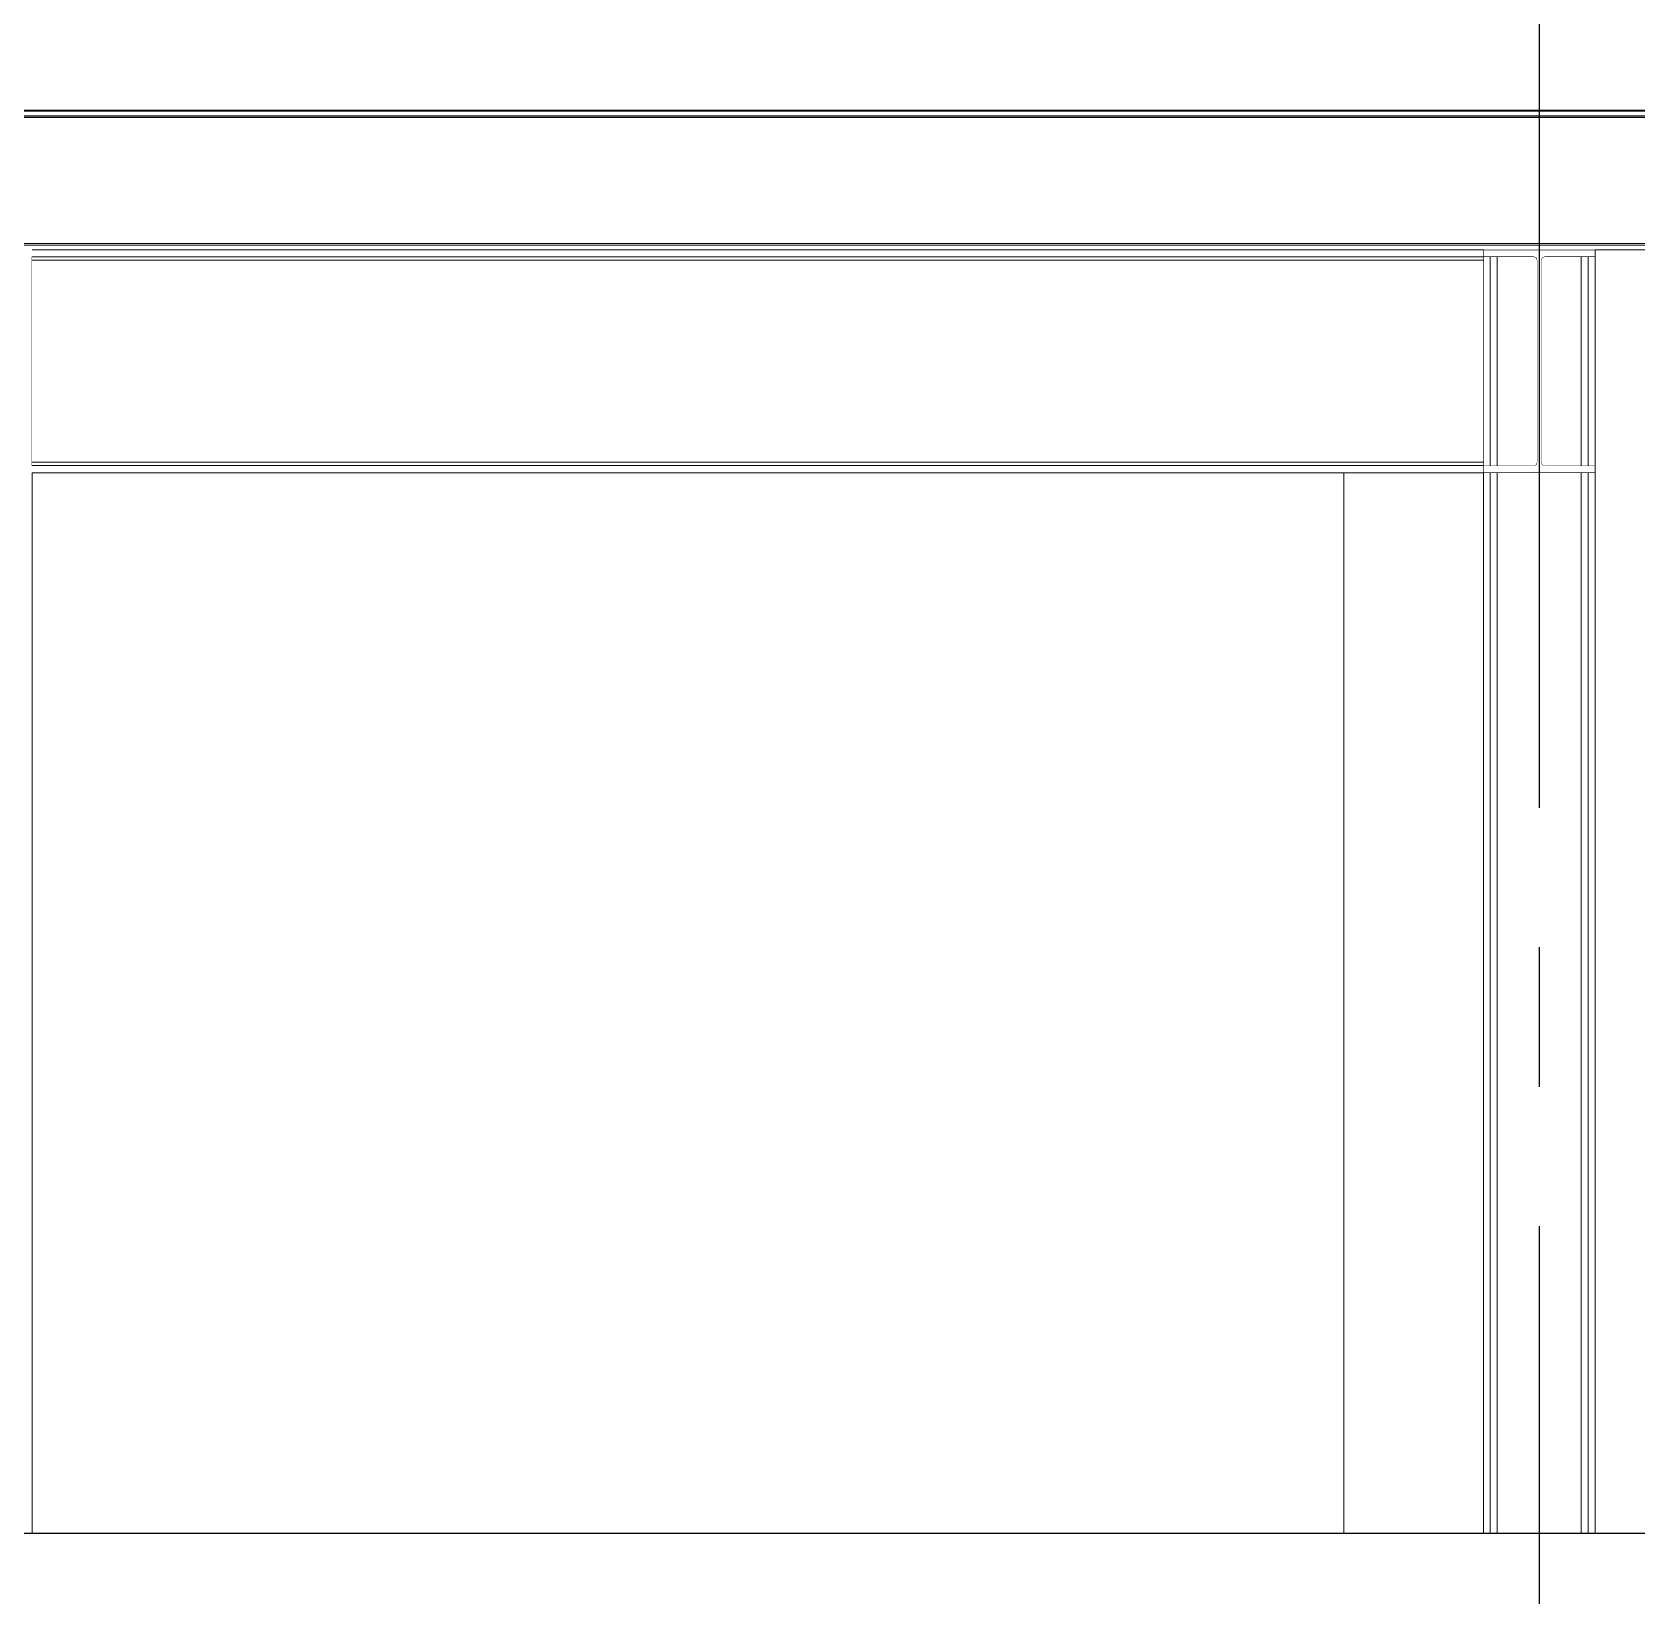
# Model space of a CAD drawing. Extents: x -3080 to 28500, y -1326 to 31609.
# Drawn here: x 12450 to 12737.5, y 27364.5 to 27644.8 of the extents above; entities that cross this region are included whole.
import ezdxf
from ezdxf.xclip import XClip

# ---------------------------------------------------------------- set-up
doc = ezdxf.new("R2010")
doc.units = 0
doc.header["$LTSCALE"] = 100
doc.header["$XCLIPFRAME"] = 2
doc.linetypes.add('188K-SM-07-F10-MECH-CR PIPE-Y2257103$0$X-S-FAB_SL ALL$0$COL-CEN-LIN', pattern=[3.25, 2.5, -0.25, 0.25, -0.25])
doc.linetypes.add('188K-SM-07-F10-MECH-CR PIPE-Y2257103$0$X-S-FAB_SL ALL$0$Wipeout_Contour', pattern=[1, 0, -1])
for name, color, linetype in [('0-xref', 8, 'Continuous'), ('188K-SM-07-F10-MECH-CR PIPE-Y2257103$0$X-S-FAB_SL ALL$0$ASP_1', 1, 'Continuous'), ('188K-SM-07-F10-MECH-CR PIPE-Y2257103$0$X-S-FAB_SL ALL$0$CCL', 15, '188K-SM-07-F10-MECH-CR PIPE-Y2257103$0$X-S-FAB_SL ALL$0$COL-CEN-LIN'), ('188K-SM-07-F10-MECH-CR PIPE-Y2257103$0$X-S-FAB_SL ALL$0$Hattch', 7, 'Continuous'), ('188K-SM-07-F10-MECH-CR PIPE-Y2257103$0$X-S-FAB_SL ALL$0$S-BEAM', 7, 'Continuous'), ('188K-SM-07-F10-MECH-CR PIPE-Y2257103$0$X-S-FAB_SL ALL$0$S-COL', 7, 'Continuous'), ('188K-SM-07-F10-MECH-CR PIPE-Y2257103$0$X-S-FAB_SL ALL$0$S-SLAB', 7, 'Continuous')]:
    doc.layers.add(name, color=color, linetype=linetype)

# ---------------------------------------------------------------- blocks, each defined once
blk = doc.blocks.new('188K-SM-07-F10-MECH-CR PIPE-Y2257103$0$X-S-FAB_SL ALL$0$剖面元素_219_3', base_point=(23061.26, -8263.06))
at = {"color": 254, "linetype": '188K-SM-07-F10-MECH-CR PIPE-Y2257103$0$X-S-FAB_SL ALL$0$Wipeout_Contour', "lineweight": 0, "ltscale": 291786.246429}
blk.add_wipeout([(35816.26, -6963.06), (35746.26, -6963.06), (35746.26, -6963.26), (35801.26, -6963.26), (35801.26, -6988.06), (35791.26, -6988.06), (35791.26, -7218.06), (35816.26, -7218.06)], dxfattribs=at).dxf.layer = '188K-SM-07-F10-MECH-CR PIPE-Y2257103$0$X-S-FAB_SL ALL$0$Hattch'
at = {"layer": '188K-SM-07-F10-MECH-CR PIPE-Y2257103$0$X-S-FAB_SL ALL$0$S-COL', "color": 8, "lineweight": 0}
blk.add_line((35746.26, -6963.26), (35746.26, -6963.06), dxfattribs=at)
at = {"color": 254, "linetype": '188K-SM-07-F10-MECH-CR PIPE-Y2257103$0$X-S-FAB_SL ALL$0$Wipeout_Contour', "lineweight": 0, "ltscale": 145845.722661}
blk.add_wipeout([(35771.26, -7028.06), (35746.26, -7028.06), (35746.26, -7218.06), (35771.26, -7218.06)], dxfattribs=at).dxf.layer = '188K-SM-07-F10-MECH-CR PIPE-Y2257103$0$X-S-FAB_SL ALL$0$Hattch'
at = {"layer": '188K-SM-07-F10-MECH-CR PIPE-Y2257103$0$X-S-FAB_SL ALL$0$S-COL', "color": 8, "lineweight": 0}
blk.add_line((35746.26, -7218.06), (35746.26, -7028.06), dxfattribs=at)
blk = doc.blocks.new('188K-SM-07-F10-MECH-CR PIPE-Y2257103$0$X-S-FAB_SL ALL$0$剖面元素_242_3', base_point=(23061.26, -8263.06))
at = {"layer": '188K-SM-07-F10-MECH-CR PIPE-Y2257103$0$X-S-FAB_SL ALL$0$S-SLAB', "color": 15, "lineweight": 0}
blk.add_line((40656.26, -6963.06), (24906.26, -6963.06), dxfattribs=at)
blk = doc.blocks.new('188K-SM-07-F10-MECH-CR PIPE-Y2257103$0$X-S-FAB_SL ALL$0$剖面元素_1302_3', base_point=(23061.26, -8263.06))
at = {"layer": '188K-SM-07-F10-MECH-CR PIPE-Y2257103$0$X-S-FAB_SL ALL$0$S-BEAM', "color": 2, "lineweight": 0}
for p, q in [((35771.26, -6988.06), (35771.26, -6989.36)), ((35791.26, -6988.06), (35771.26, -6988.06)), ((35791.26, -6988.06), (35791.26, -6989.36)), ((35771.26, -7026.76), (35771.26, -7028.06)), ((35791.26, -7028.06), (35771.26, -7028.06)), ((35791.26, -7026.76), (35791.26, -7028.06))]:
    blk.add_line(p, q, dxfattribs=at)
at = {"layer": '188K-SM-07-F10-MECH-CR PIPE-Y2257103$0$X-S-FAB_SL ALL$0$S-BEAM', "color": 2, "lineweight": 0, "flags": 128}
for points in [[(35780.69, -6989.54), (35780.26, -6989.36), (35771.26, -6989.36)], [(35780.69, -6989.54), (35780.86, -6989.96), (35780.86, -7026.16), (35780.69, -7026.59)], [(35781.84, -6989.54), (35781.66, -6989.96), (35781.66, -7026.16), (35781.84, -7026.59)], [(35791.26, -6989.36), (35782.26, -6989.36), (35781.84, -6989.54)], [(35780.69, -7026.59), (35780.26, -7026.76), (35771.26, -7026.76)], [(35781.84, -7026.59), (35782.26, -7026.76), (35791.26, -7026.76)]]:
    blk.add_lwpolyline(points, dxfattribs=at)
blk = doc.blocks.new('188K-SM-07-F10-MECH-CR PIPE-Y2257103$0$X-S-FAB_SL ALL$0$剖面元素_2069_3', base_point=(23061.26, -8263.06))
at = {"color": 254, "linetype": '188K-SM-07-F10-MECH-CR PIPE-Y2257103$0$X-S-FAB_SL ALL$0$Wipeout_Contour', "lineweight": 0, "ltscale": 145881.31651}
blk.add_wipeout([(35791.26, -6989.36), (35790.06, -6989.36), (35790.06, -7026.76), (35791.26, -7026.76)], dxfattribs=at).dxf.layer = '188K-SM-07-F10-MECH-CR PIPE-Y2257103$0$X-S-FAB_SL ALL$0$Hattch'
at = {"color": 254, "linetype": '188K-SM-07-F10-MECH-CR PIPE-Y2257103$0$X-S-FAB_SL ALL$0$Wipeout_Contour', "lineweight": 0, "ltscale": 145970.865332}
blk.add_wipeout([(35790.06, -7218.06), (35791.26, -7218.06), (35791.26, -7028.06), (35790.06, -7028.06)], dxfattribs=at).dxf.layer = '188K-SM-07-F10-MECH-CR PIPE-Y2257103$0$X-S-FAB_SL ALL$0$Hattch'
at = {"color": 254, "linetype": '188K-SM-07-F10-MECH-CR PIPE-Y2257103$0$X-S-FAB_SL ALL$0$Wipeout_Contour', "lineweight": 0, "ltscale": 145968.169865}
blk.add_wipeout([(35789.89, -7218.06), (35790.06, -7218.06), (35790.06, -7028.06), (35789.89, -7028.06)], dxfattribs=at).dxf.layer = '188K-SM-07-F10-MECH-CR PIPE-Y2257103$0$X-S-FAB_SL ALL$0$Hattch'
at = {"color": 254, "linetype": '188K-SM-07-F10-MECH-CR PIPE-Y2257103$0$X-S-FAB_SL ALL$0$Wipeout_Contour', "lineweight": 0, "ltscale": 145878.619388}
blk.add_wipeout([(35790.06, -6989.36), (35789.89, -6989.36), (35789.89, -7026.76), (35790.06, -7026.76)], dxfattribs=at).dxf.layer = '188K-SM-07-F10-MECH-CR PIPE-Y2257103$0$X-S-FAB_SL ALL$0$Hattch'
at = {"color": 254, "linetype": '188K-SM-07-F10-MECH-CR PIPE-Y2257103$0$X-S-FAB_SL ALL$0$Wipeout_Contour', "lineweight": 0, "ltscale": 145966.894879}
blk.add_wipeout([(35789.41, -7218.06), (35789.89, -7218.06), (35789.89, -7028.06), (35789.41, -7028.06)], dxfattribs=at).dxf.layer = '188K-SM-07-F10-MECH-CR PIPE-Y2257103$0$X-S-FAB_SL ALL$0$Hattch'
at = {"color": 254, "linetype": '188K-SM-07-F10-MECH-CR PIPE-Y2257103$0$X-S-FAB_SL ALL$0$Wipeout_Contour', "lineweight": 0, "ltscale": 145877.34362}
blk.add_wipeout([(35789.89, -6989.36), (35789.41, -6989.36), (35789.41, -7026.76), (35789.89, -7026.76)], dxfattribs=at).dxf.layer = '188K-SM-07-F10-MECH-CR PIPE-Y2257103$0$X-S-FAB_SL ALL$0$Hattch'
at = {"layer": '188K-SM-07-F10-MECH-CR PIPE-Y2257103$0$X-S-FAB_SL ALL$0$S-COL', "color": 8, "lineweight": 0}
for p, q in [((35791.26, -7026.76), (35791.26, -6989.36)), ((35791.26, -7218.06), (35791.26, -7028.06))]:
    blk.add_line(p, q, dxfattribs=at)
at = {"color": 254, "linetype": '188K-SM-07-F10-MECH-CR PIPE-Y2257103$0$X-S-FAB_SL ALL$0$Wipeout_Contour', "lineweight": 0, "ltscale": 145875.133918}
blk.add_wipeout([(35789.41, -6989.36), (35788.76, -6989.36), (35788.76, -7026.76), (35789.41, -7026.76)], dxfattribs=at).dxf.layer = '188K-SM-07-F10-MECH-CR PIPE-Y2257103$0$X-S-FAB_SL ALL$0$Hattch'
at = {"color": 254, "linetype": '188K-SM-07-F10-MECH-CR PIPE-Y2257103$0$X-S-FAB_SL ALL$0$Wipeout_Contour', "lineweight": 0, "ltscale": 145964.686532}
blk.add_wipeout([(35788.76, -7218.06), (35789.41, -7218.06), (35789.41, -7028.06), (35788.76, -7028.06)], dxfattribs=at).dxf.layer = '188K-SM-07-F10-MECH-CR PIPE-Y2257103$0$X-S-FAB_SL ALL$0$Hattch'
at = {"color": 254, "linetype": '188K-SM-07-F10-MECH-CR PIPE-Y2257103$0$X-S-FAB_SL ALL$0$Wipeout_Contour', "lineweight": 0, "ltscale": 145933.989043}
blk.add_wipeout([(35788.76, -7028.06), (35773.76, -7028.06), (35773.76, -7218.06), (35788.76, -7218.06)], dxfattribs=at).dxf.layer = '188K-SM-07-F10-MECH-CR PIPE-Y2257103$0$X-S-FAB_SL ALL$0$Hattch'
at = {"color": 254, "linetype": '188K-SM-07-F10-MECH-CR PIPE-Y2257103$0$X-S-FAB_SL ALL$0$Wipeout_Contour', "lineweight": 0, "ltscale": 291668.488546}
blk.add_wipeout([(35773.76, -6989.36), (35773.76, -7026.76), (35780.26, -7026.76), (35780.69, -7026.59), (35780.86, -7026.16), (35780.86, -6989.96), (35780.69, -6989.54), (35780.26, -6989.36)], dxfattribs=at).dxf.layer = '188K-SM-07-F10-MECH-CR PIPE-Y2257103$0$X-S-FAB_SL ALL$0$Hattch'
at = {"color": 254, "linetype": '188K-SM-07-F10-MECH-CR PIPE-Y2257103$0$X-S-FAB_SL ALL$0$Wipeout_Contour', "lineweight": 0, "ltscale": 291709.181297}
blk.add_wipeout([(35781.84, -6989.54), (35781.66, -6989.96), (35781.66, -7026.16), (35781.84, -7026.59), (35782.26, -7026.76), (35788.76, -7026.76), (35788.76, -6989.36), (35782.26, -6989.36)], dxfattribs=at).dxf.layer = '188K-SM-07-F10-MECH-CR PIPE-Y2257103$0$X-S-FAB_SL ALL$0$Hattch'
at = {"color": 254, "linetype": '188K-SM-07-F10-MECH-CR PIPE-Y2257103$0$X-S-FAB_SL ALL$0$Wipeout_Contour', "lineweight": 0, "ltscale": 145903.291435}
blk.add_wipeout([(35773.11, -7028.06), (35773.11, -7218.06), (35773.76, -7218.06), (35773.76, -7028.06)], dxfattribs=at).dxf.layer = '188K-SM-07-F10-MECH-CR PIPE-Y2257103$0$X-S-FAB_SL ALL$0$Hattch'
at = {"layer": '188K-SM-07-F10-MECH-CR PIPE-Y2257103$0$X-S-FAB_SL ALL$0$S-COL', "color": 8, "lineweight": 0}
for p, q in [((35788.76, -7026.76), (35788.76, -6989.36)), ((35790.06, -7026.76), (35790.06, -6989.36)), ((35788.76, -7218.06), (35788.76, -7028.06)), ((35790.06, -7218.06), (35790.06, -7028.06))]:
    blk.add_line(p, q, dxfattribs=at)
at = {"color": 254, "linetype": '188K-SM-07-F10-MECH-CR PIPE-Y2257103$0$X-S-FAB_SL ALL$0$Wipeout_Contour', "lineweight": 0, "ltscale": 145813.70113}
blk.add_wipeout([(35773.11, -6989.36), (35773.11, -7026.76), (35773.76, -7026.76), (35773.76, -6989.36)], dxfattribs=at).dxf.layer = '188K-SM-07-F10-MECH-CR PIPE-Y2257103$0$X-S-FAB_SL ALL$0$Hattch'
at = {"color": 254, "linetype": '188K-SM-07-F10-MECH-CR PIPE-Y2257103$0$X-S-FAB_SL ALL$0$Wipeout_Contour', "lineweight": 0, "ltscale": 145901.083131}
blk.add_wipeout([(35772.64, -7028.06), (35772.64, -7218.06), (35773.11, -7218.06), (35773.11, -7028.06)], dxfattribs=at).dxf.layer = '188K-SM-07-F10-MECH-CR PIPE-Y2257103$0$X-S-FAB_SL ALL$0$Hattch'
at = {"color": 254, "linetype": '188K-SM-07-F10-MECH-CR PIPE-Y2257103$0$X-S-FAB_SL ALL$0$Wipeout_Contour', "lineweight": 0, "ltscale": 145811.491469}
blk.add_wipeout([(35772.64, -6989.36), (35772.64, -7026.76), (35773.11, -7026.76), (35773.11, -6989.36)], dxfattribs=at).dxf.layer = '188K-SM-07-F10-MECH-CR PIPE-Y2257103$0$X-S-FAB_SL ALL$0$Hattch'
at = {"color": 254, "linetype": '188K-SM-07-F10-MECH-CR PIPE-Y2257103$0$X-S-FAB_SL ALL$0$Wipeout_Contour', "lineweight": 0, "ltscale": 145899.808165}
blk.add_wipeout([(35772.46, -7028.06), (35772.46, -7218.06), (35772.64, -7218.06), (35772.64, -7028.06)], dxfattribs=at).dxf.layer = '188K-SM-07-F10-MECH-CR PIPE-Y2257103$0$X-S-FAB_SL ALL$0$Hattch'
at = {"color": 254, "linetype": '188K-SM-07-F10-MECH-CR PIPE-Y2257103$0$X-S-FAB_SL ALL$0$Wipeout_Contour', "lineweight": 0, "ltscale": 145810.21572}
blk.add_wipeout([(35772.46, -6989.36), (35772.46, -7026.76), (35772.64, -7026.76), (35772.64, -6989.36)], dxfattribs=at).dxf.layer = '188K-SM-07-F10-MECH-CR PIPE-Y2257103$0$X-S-FAB_SL ALL$0$Hattch'
at = {"color": 254, "linetype": '188K-SM-07-F10-MECH-CR PIPE-Y2257103$0$X-S-FAB_SL ALL$0$Wipeout_Contour', "lineweight": 0, "ltscale": 145897.112761}
blk.add_wipeout([(35771.26, -7218.06), (35772.46, -7218.06), (35772.46, -7028.06), (35771.26, -7028.06)], dxfattribs=at).dxf.layer = '188K-SM-07-F10-MECH-CR PIPE-Y2257103$0$X-S-FAB_SL ALL$0$Hattch'
at = {"color": 254, "linetype": '188K-SM-07-F10-MECH-CR PIPE-Y2257103$0$X-S-FAB_SL ALL$0$Wipeout_Contour', "lineweight": 0, "ltscale": 145807.518661}
blk.add_wipeout([(35772.46, -6989.36), (35771.26, -6989.36), (35771.26, -7026.76), (35772.46, -7026.76)], dxfattribs=at).dxf.layer = '188K-SM-07-F10-MECH-CR PIPE-Y2257103$0$X-S-FAB_SL ALL$0$Hattch'
at = {"layer": '188K-SM-07-F10-MECH-CR PIPE-Y2257103$0$X-S-FAB_SL ALL$0$S-COL', "color": 8, "lineweight": 0}
for p, q in [((35771.26, -7026.76), (35771.26, -6989.36)), ((35772.46, -7026.76), (35772.46, -6989.36)), ((35773.76, -7026.76), (35773.76, -6989.36)), ((35771.26, -7218.06), (35771.26, -7028.06)), ((35772.46, -7218.06), (35772.46, -7028.06)), ((35773.76, -7218.06), (35773.76, -7028.06))]:
    blk.add_line(p, q, dxfattribs=at)
blk = doc.blocks.new('188K-SM-07-F10-MECH-CR PIPE-Y2257103$0$X-S-FAB_SL ALL$0$剖面元素_2070_3', base_point=(23061.26, -8263.06))
at = {"color": 254, "linetype": '188K-SM-07-F10-MECH-CR PIPE-Y2257103$0$X-S-FAB_SL ALL$0$Wipeout_Contour', "lineweight": 0, "ltscale": 144835.711727}
blk.add_wipeout([(35491.26, -7218.06), (35511.26, -7218.06), (35511.26, -7028.06), (35491.26, -7028.06)], dxfattribs=at).dxf.layer = '188K-SM-07-F10-MECH-CR PIPE-Y2257103$0$X-S-FAB_SL ALL$0$Hattch'
at = {"color": 254, "linetype": '188K-SM-07-F10-MECH-CR PIPE-Y2257103$0$X-S-FAB_SL ALL$0$Wipeout_Contour', "lineweight": 0, "ltscale": 289465.619769}
blk.add_wipeout([(35500.26, -6989.36), (35491.26, -6989.36), (35491.26, -7026.76), (35500.26, -7026.76), (35500.69, -7026.59), (35500.86, -7026.16), (35500.86, -6989.96), (35500.69, -6989.54)], dxfattribs=at).dxf.layer = '188K-SM-07-F10-MECH-CR PIPE-Y2257103$0$X-S-FAB_SL ALL$0$Hattch'
at = {"layer": '188K-SM-07-F10-MECH-CR PIPE-Y2257103$0$X-S-FAB_SL ALL$0$S-COL', "color": 8, "lineweight": 0}
for p, q in [((35491.26, -7026.76), (35491.26, -6989.36)), ((35491.26, -7218.06), (35491.26, -7028.06))]:
    blk.add_line(p, q, dxfattribs=at)
at = {"color": 254, "linetype": '188K-SM-07-F10-MECH-CR PIPE-Y2257103$0$X-S-FAB_SL ALL$0$Wipeout_Contour', "lineweight": 0, "ltscale": 289516.222949}
blk.add_wipeout([(35501.66, -6989.96), (35501.66, -7026.16), (35501.84, -7026.59), (35502.26, -7026.76), (35511.26, -7026.76), (35511.26, -6989.36), (35502.26, -6989.36), (35501.84, -6989.54)], dxfattribs=at).dxf.layer = '188K-SM-07-F10-MECH-CR PIPE-Y2257103$0$X-S-FAB_SL ALL$0$Hattch'
at = {"layer": '188K-SM-07-F10-MECH-CR PIPE-Y2257103$0$X-S-FAB_SL ALL$0$S-COL', "color": 8, "lineweight": 0}
for p, q in [((35511.26, -7026.76), (35511.26, -6989.36)), ((35511.26, -7218.06), (35511.26, -7028.06))]:
    blk.add_line(p, q, dxfattribs=at)
blk = doc.blocks.new('188K-SM-07-F10-MECH-CR PIPE-Y2257103$0$X-S-FAB_SL ALL$0$剖面元素_2118_3', base_point=(23061.26, -8263.06))
at = {"color": 254, "linetype": '188K-SM-07-F10-MECH-CR PIPE-Y2257103$0$X-S-FAB_SL ALL$0$Wipeout_Contour', "lineweight": 0, "ltscale": 145280.002721}
blk.add_wipeout([(35771.26, -6988.06), (35511.26, -6988.06), (35511.26, -6989.36), (35771.26, -6989.36)], dxfattribs=at).dxf.layer = '188K-SM-07-F10-MECH-CR PIPE-Y2257103$0$X-S-FAB_SL ALL$0$Hattch'
at = {"color": 254, "linetype": '188K-SM-07-F10-MECH-CR PIPE-Y2257103$0$X-S-FAB_SL ALL$0$Wipeout_Contour', "lineweight": 0, "ltscale": 145294.933637}
blk.add_wipeout([(35771.26, -6989.96), (35511.26, -6989.96), (35511.26, -7026.16), (35771.26, -7026.16)], dxfattribs=at).dxf.layer = '188K-SM-07-F10-MECH-CR PIPE-Y2257103$0$X-S-FAB_SL ALL$0$Hattch'
at = {"color": 254, "linetype": '188K-SM-07-F10-MECH-CR PIPE-Y2257103$0$X-S-FAB_SL ALL$0$Wipeout_Contour', "lineweight": 0, "ltscale": 145280.570655}
blk.add_wipeout([(35771.26, -6989.36), (35511.26, -6989.36), (35511.26, -6989.54), (35771.26, -6989.54)], dxfattribs=at).dxf.layer = '188K-SM-07-F10-MECH-CR PIPE-Y2257103$0$X-S-FAB_SL ALL$0$Hattch'
at = {"color": 254, "linetype": '188K-SM-07-F10-MECH-CR PIPE-Y2257103$0$X-S-FAB_SL ALL$0$Wipeout_Contour', "lineweight": 0, "ltscale": 145309.066133}
blk.add_wipeout([(35511.26, -7026.59), (35771.26, -7026.59), (35771.26, -7026.16), (35511.26, -7026.16)], dxfattribs=at).dxf.layer = '188K-SM-07-F10-MECH-CR PIPE-Y2257103$0$X-S-FAB_SL ALL$0$Hattch'
at = {"color": 254, "linetype": '188K-SM-07-F10-MECH-CR PIPE-Y2257103$0$X-S-FAB_SL ALL$0$Wipeout_Contour', "lineweight": 0, "ltscale": 145280.801595}
blk.add_wipeout([(35771.26, -6989.54), (35511.26, -6989.54), (35511.26, -6989.96), (35771.26, -6989.96)], dxfattribs=at).dxf.layer = '188K-SM-07-F10-MECH-CR PIPE-Y2257103$0$X-S-FAB_SL ALL$0$Hattch'
at = {"color": 254, "linetype": '188K-SM-07-F10-MECH-CR PIPE-Y2257103$0$X-S-FAB_SL ALL$0$Wipeout_Contour', "lineweight": 0, "ltscale": 145309.298241}
blk.add_wipeout([(35511.26, -7026.59), (35511.26, -7026.76), (35771.26, -7026.76), (35771.26, -7026.59)], dxfattribs=at).dxf.layer = '188K-SM-07-F10-MECH-CR PIPE-Y2257103$0$X-S-FAB_SL ALL$0$Hattch'
at = {"layer": '188K-SM-07-F10-MECH-CR PIPE-Y2257103$0$X-S-FAB_SL ALL$0$S-BEAM', "color": 8, "lineweight": 0}
for p, q in [((35511.26, -6989.36), (35771.26, -6989.36)), ((35511.26, -6989.96), (35771.26, -6989.96))]:
    blk.add_line(p, q, dxfattribs=at)
at = {"color": 254, "linetype": '188K-SM-07-F10-MECH-CR PIPE-Y2257103$0$X-S-FAB_SL ALL$0$Wipeout_Contour', "lineweight": 0, "ltscale": 145309.869197}
blk.add_wipeout([(35771.26, -7026.76), (35511.26, -7026.76), (35511.26, -7028.06), (35771.26, -7028.06)], dxfattribs=at).dxf.layer = '188K-SM-07-F10-MECH-CR PIPE-Y2257103$0$X-S-FAB_SL ALL$0$Hattch'
at = {"layer": '188K-SM-07-F10-MECH-CR PIPE-Y2257103$0$X-S-FAB_SL ALL$0$S-BEAM', "color": 8, "lineweight": 0}
for p, q in [((35511.26, -7026.16), (35771.26, -7026.16)), ((35511.26, -7026.76), (35771.26, -7026.76)), ((35511.26, -7028.06), (35771.26, -7028.06))]:
    blk.add_line(p, q, dxfattribs=at)
blk = doc.blocks.new('188K-SM-07-F10-MECH-CR PIPE-Y2257103$0$X-S-FAB_SL ALL$0$剖面元素_2185_3', base_point=(23061.26, -8263.06))
at = {"color": 254, "linetype": '188K-SM-07-F10-MECH-CR PIPE-Y2257103$0$X-S-FAB_SL ALL$0$Wipeout_Contour', "lineweight": 0, "ltscale": 145219.363369}
blk.add_wipeout([(35801.26, -6987.26), (35450.76, -6987.26), (35450.76, -6988.06), (35801.26, -6988.06)], dxfattribs=at).dxf.layer = '188K-SM-07-F10-MECH-CR PIPE-Y2257103$0$X-S-FAB_SL ALL$0$Hattch'
at = {"color": 254, "linetype": '188K-SM-07-F10-MECH-CR PIPE-Y2257103$0$X-S-FAB_SL ALL$0$Wipeout_Contour', "lineweight": 0, "ltscale": 145219.02158}
blk.add_wipeout([(35801.26, -6987.18), (35450.76, -6987.18), (35450.76, -6987.26), (35801.26, -6987.26)], dxfattribs=at).dxf.layer = '188K-SM-07-F10-MECH-CR PIPE-Y2257103$0$X-S-FAB_SL ALL$0$Hattch'
at = {"color": 254, "linetype": '188K-SM-07-F10-MECH-CR PIPE-Y2257103$0$X-S-FAB_SL ALL$0$Wipeout_Contour', "lineweight": 0, "ltscale": 145218.906104}
blk.add_wipeout([(35801.26, -6986.96), (35450.76, -6986.96), (35450.76, -6987.18), (35801.26, -6987.18)], dxfattribs=at).dxf.layer = '188K-SM-07-F10-MECH-CR PIPE-Y2257103$0$X-S-FAB_SL ALL$0$Hattch'
at = {"color": 254, "linetype": '188K-SM-07-F10-MECH-CR PIPE-Y2257103$0$X-S-FAB_SL ALL$0$Wipeout_Contour', "lineweight": 0, "ltscale": 145210.139025}
blk.add_wipeout([(35801.26, -6964.36), (35450.76, -6964.36), (35450.76, -6986.96), (35801.26, -6986.96)], dxfattribs=at).dxf.layer = '188K-SM-07-F10-MECH-CR PIPE-Y2257103$0$X-S-FAB_SL ALL$0$Hattch'
at = {"layer": '188K-SM-07-F10-MECH-CR PIPE-Y2257103$0$X-S-FAB_SL ALL$0$S-BEAM', "color": 8, "lineweight": 0}
for p, q in [((35450.76, -6986.96), (35450.76, -6987.18)), ((35450.76, -6986.96), (35801.26, -6986.96)), ((35450.76, -6987.18), (35450.76, -6987.26)), ((35450.76, -6987.26), (35450.76, -6988.06)), ((35450.76, -6987.26), (35801.26, -6987.26)), ((35450.76, -6988.06), (35451.26, -6988.06)), ((35471.26, -6988.06), (35491.26, -6988.06)), ((35511.26, -6988.06), (35771.26, -6988.06)), ((35791.26, -6988.06), (35801.26, -6988.06)), ((35801.26, -6986.96), (35801.26, -6987.18)), ((35801.26, -6987.18), (35801.26, -6987.26)), ((35801.26, -6987.26), (35801.26, -6988.06))]:
    blk.add_line(p, q, dxfattribs=at)
at = {"color": 254, "linetype": '188K-SM-07-F10-MECH-CR PIPE-Y2257103$0$X-S-FAB_SL ALL$0$Wipeout_Contour', "lineweight": 0, "ltscale": 145201.371969}
blk.add_wipeout([(35801.26, -6964.15), (35450.76, -6964.15), (35450.76, -6964.36), (35801.26, -6964.36)], dxfattribs=at).dxf.layer = '188K-SM-07-F10-MECH-CR PIPE-Y2257103$0$X-S-FAB_SL ALL$0$Hattch'
at = {"color": 254, "linetype": '188K-SM-07-F10-MECH-CR PIPE-Y2257103$0$X-S-FAB_SL ALL$0$Wipeout_Contour', "lineweight": 0, "ltscale": 145201.256856}
blk.add_wipeout([(35801.26, -6964.06), (35450.76, -6964.06), (35450.76, -6964.15), (35801.26, -6964.15)], dxfattribs=at).dxf.layer = '188K-SM-07-F10-MECH-CR PIPE-Y2257103$0$X-S-FAB_SL ALL$0$Hattch'
at = {"color": 254, "linetype": '188K-SM-07-F10-MECH-CR PIPE-Y2257103$0$X-S-FAB_SL ALL$0$Wipeout_Contour', "lineweight": 0, "ltscale": 145200.916201}
blk.add_wipeout([(35801.26, -6963.26), (35450.76, -6963.26), (35450.76, -6964.06), (35801.26, -6964.06)], dxfattribs=at).dxf.layer = '188K-SM-07-F10-MECH-CR PIPE-Y2257103$0$X-S-FAB_SL ALL$0$Hattch'
at = {"layer": '188K-SM-07-F10-MECH-CR PIPE-Y2257103$0$X-S-FAB_SL ALL$0$S-BEAM', "color": 8, "lineweight": 0}
for p, q in [((35450.76, -6963.26), (35450.76, -6964.06)), ((35450.76, -6963.26), (35801.26, -6963.26)), ((35450.76, -6964.06), (35450.76, -6964.15)), ((35450.76, -6964.06), (35801.26, -6964.06)), ((35450.76, -6964.15), (35450.76, -6964.36)), ((35450.76, -6964.36), (35450.76, -6986.96)), ((35450.76, -6964.36), (35801.26, -6964.36)), ((35801.26, -6963.26), (35801.26, -6964.06)), ((35801.26, -6964.06), (35801.26, -6964.15)), ((35801.26, -6964.15), (35801.26, -6964.36)), ((35801.26, -6964.36), (35801.26, -6986.96))]:
    blk.add_line(p, q, dxfattribs=at)
blk = doc.blocks.new('188K-SM-07-F10-MECH-CR PIPE-Y2257103$0$X-S-FAB_SL ALL$0$A$C2e9ab586')
at = {"layer": '188K-SM-07-F10-MECH-CR PIPE-Y2257103$0$X-S-FAB_SL ALL$0$S-COL', "lineweight": 0}
for name in ['188K-SM-07-F10-MECH-CR PIPE-Y2257103$0$X-S-FAB_SL ALL$0$剖面元素_219_3', '188K-SM-07-F10-MECH-CR PIPE-Y2257103$0$X-S-FAB_SL ALL$0$剖面元素_2070_3']:
    blk.add_blockref(name, (-28106.39, 285), dxfattribs=at)
at = {"layer": '188K-SM-07-F10-MECH-CR PIPE-Y2257103$0$X-S-FAB_SL ALL$0$S-BEAM', "lineweight": 0}
blk.add_blockref('188K-SM-07-F10-MECH-CR PIPE-Y2257103$0$X-S-FAB_SL ALL$0$剖面元素_1302_3', (-28106.39, 285), dxfattribs=at)
at = {"layer": '188K-SM-07-F10-MECH-CR PIPE-Y2257103$0$X-S-FAB_SL ALL$0$S-SLAB', "lineweight": 0}
blk.add_blockref('188K-SM-07-F10-MECH-CR PIPE-Y2257103$0$X-S-FAB_SL ALL$0$剖面元素_242_3', (-28106.39, 285), dxfattribs=at)
at = {"layer": '188K-SM-07-F10-MECH-CR PIPE-Y2257103$0$X-S-FAB_SL ALL$0$S-COL', "lineweight": 0}
blk.add_blockref('188K-SM-07-F10-MECH-CR PIPE-Y2257103$0$X-S-FAB_SL ALL$0$剖面元素_2069_3', (-28106.39, 285), dxfattribs=at)
at = {"layer": '188K-SM-07-F10-MECH-CR PIPE-Y2257103$0$X-S-FAB_SL ALL$0$S-BEAM', "lineweight": 0}
blk.add_blockref('188K-SM-07-F10-MECH-CR PIPE-Y2257103$0$X-S-FAB_SL ALL$0$剖面元素_2118_3', (-28106.39, 285), dxfattribs=at)
blk.add_blockref('188K-SM-07-F10-MECH-CR PIPE-Y2257103$0$X-S-FAB_SL ALL$0$剖面元素_2185_3', (-28106.39, 285), dxfattribs=at)
blk = doc.blocks.new('188K-SM-07-F10-MECH-CR PIPE-Y2257103$0$X-S-FAB_SL ALL$0$A$Ceb448ab1')
at = {"layer": '188K-SM-07-F10-MECH-CR PIPE-Y2257103$0$X-S-FAB_SL ALL$0$CCL'}
blk.add_line((12720, 3600), (12720, 0), dxfattribs=at)
blk = doc.blocks.new('188K-SM-07-F10-MECH-CR PIPE-Y2257103$0$X-S-FAB_SL ALL')
at = {"layer": '188K-SM-07-F10-MECH-CR PIPE-Y2257103$0$X-S-FAB_SL ALL$0$ASP_1'}
blk.add_blockref('188K-SM-07-F10-MECH-CR PIPE-Y2257103$0$X-S-FAB_SL ALL$0$A$C2e9ab586', (23632.864, -73288.977), dxfattribs=at)
blk.add_line((-2728.521, -71958.977), (19076.479, -71958.977), dxfattribs=at)
at = {"layer": '188K-SM-07-F10-MECH-CR PIPE-Y2257103$0$X-S-FAB_SL ALL$0$CCL'}
blk.add_blockref('188K-SM-07-F10-MECH-CR PIPE-Y2257103$0$X-S-FAB_SL ALL$0$A$Ceb448ab1', (-4473.521, -73553.977), dxfattribs=at)
blk = doc.blocks.new('188K-SM-07-F10-MECH-CR PIPE-Y2257103')
ref = blk.add_blockref('188K-SM-07-F10-MECH-CR PIPE-Y2257103$0$X-S-FAB_SL ALL', (4473.521, 99334.763))
XClip(ref).set_block_clipping_path([(-7553.4648570136, -75341.9369645483), (24026.2025623869, -67725.7696244382)])

msp = doc.modelspace()

# ---------------------------------------------------------------- block references
at = {"layer": '0-xref'}
msp.add_blockref('188K-SM-07-F10-MECH-CR PIPE-Y2257103', (0, 0), dxfattribs=at)

doc.saveas('drawing.dxf')
